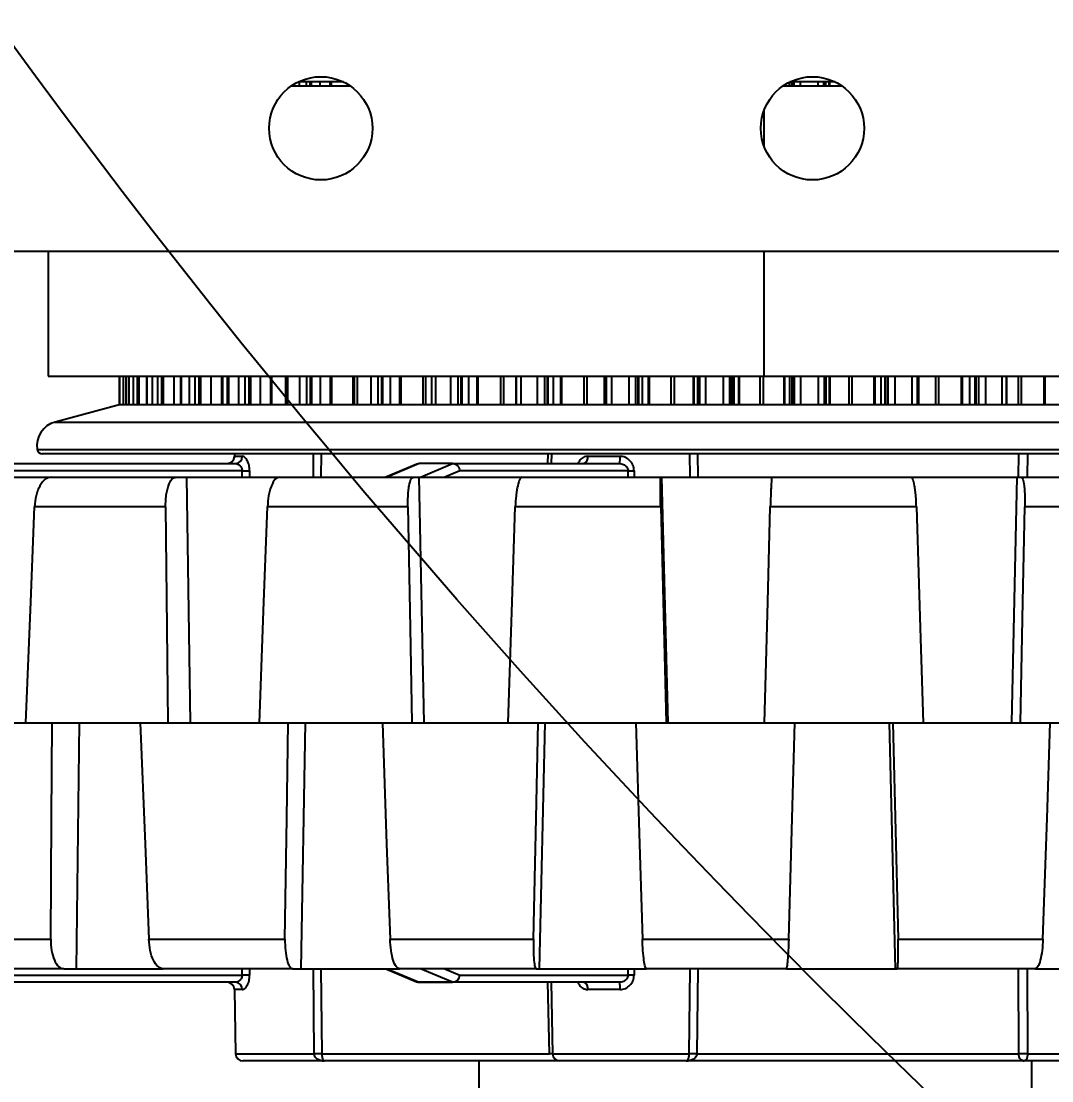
# Model space of a CAD drawing. Header units: inches. Extents: x 0 to 11, y 0 to 8.4.
# Drawn here: x 3.0437 to 3.2184, y 4.7471 to 4.9266 of the extents above; entities that cross this region are included whole.
import ezdxf

# ---------------------------------------------------------------- set-up
doc = ezdxf.new("R2010")
doc.units = ezdxf.units.IN
doc.header["$MEASUREMENT"] = 0
doc.header["$PDSIZE"] = -1
doc.layers.add('DIM', color=3, linetype='Continuous')
doc.layers.add('OBJ', color=50, linetype='Continuous')
doc.dimstyles.get("Standard").update_dxf_attribs({"dimtxt": 0.18, "dimasz": 0.18, "dimexe": 0.18, "dimexo": 0.0625, "dimgap": 0.09, "dimtad": 0, "dimtih": 1, "dimtoh": 1, "dimdec": 4, "dimzin": 0, "dimdsep": 46, "dimtxsty": 'Standard', "dimcen": 0.09, "dimadec": 0, "dimazin": 0, "dimtfac": 1, "dimtdec": 4, "dimtofl": 0, "dimtmove": 0, "dimatfit": 3, "dimfxl": 1, "dimtolj": 1, "dimtzin": 0, "dimarcsym": 0})

# ---------------------------------------------------------------- blocks, each defined once
blk = doc.blocks.new('*D1')
at = {"layer": 'Defpoints', "color": 0, "transparency": 16777216}
for p in [(4.136179561686825, 5.72097752809008), (2.244837081006795, 4.595977528090006), (4.136179561686827, 4.595977528090006)]:
    blk.add_point(p, dxfattribs=at)
at = {"layer": 'DIM', "color": 0, "lineweight": -2, "transparency": 16777216}
for p, q in [((4.086179561686826, 5.72097752809008), (2.119837081006794, 5.72097752809008)), ((2.244837081006794, 5.59097752809008), (2.244837081006794, 5.280977528090042)), ((2.244837081006795, 4.725977528090006), (2.244837081006794, 5.035977528090043)), ((4.086179561686827, 4.595977528090006), (2.119837081006795, 4.595977528090006))]:
    blk.add_line(p, q, dxfattribs=at)
at = {"layer": 'DIM', "color": 0, "transparency": 16777216}
for points in [[(2.223170414340128, 5.59097752809008), (2.266503747673461, 5.59097752809008), (2.244837081006794, 5.72097752809008)], [(2.223170414340128, 4.725977528090006), (2.266503747673461, 4.725977528090006), (2.244837081006795, 4.595977528090006)]]:
    blk.add_solid(points, dxfattribs=at)
at = {"layer": 'DIM', "color": 0, "transparency": 16777216, "insert": (2.244837081006795, 5.158477528090041), "char_height": 0.125, "attachment_point": 5}
blk.add_mtext('\\A1;13.50', dxfattribs=at)
blk = doc.blocks.new('*D2')
at = {"layer": 'Defpoints', "color": 0, "transparency": 16777216}
for p in [(4.136179561686824, 5.720977528090078), (2.789929775281043, 4.595977528089665), (2.789929775281043, 4.282515702229787)]:
    blk.add_point(p, dxfattribs=at)
at = {"layer": 'DIM', "color": 0, "lineweight": -2, "transparency": 16777216}
for p, q in [((4.136179561686824, 5.670977528090078), (4.136179561686824, 4.157515702229787)), ((2.789929775281043, 4.545977528089665), (2.789929775281043, 4.157515702229787)), ((2.919929775281043, 4.282515702229787), (3.1947213351506, 4.282515702229787)), ((4.006179561686824, 4.282515702229787), (3.731388001817267, 4.282515702229787))]:
    blk.add_line(p, q, dxfattribs=at)
at = {"layer": 'DIM', "color": 0, "transparency": 16777216}
for points in [[(2.919929775281043, 4.304182368896454), (2.919929775281043, 4.260849035563121), (2.789929775281043, 4.282515702229787)], [(4.006179561686824, 4.304182368896454), (4.006179561686824, 4.260849035563121), (4.136179561686824, 4.282515702229787)]]:
    blk.add_solid(points, dxfattribs=at)
at = {"layer": 'DIM', "color": 0, "transparency": 16777216, "insert": (3.463054668483934, 4.282515702229787), "char_height": 0.125, "attachment_point": 5}
blk.add_mtext('\\A1;16.15', dxfattribs=at)

msp = doc.modelspace()

# ---------------------------------------------------------------- linework, layer by layer
at = {"color": 7, "linetype": 'Continuous', "lineweight": 25}
for p, q in [((3.089556125478345, 4.915687993968522), (3.099470091750407, 4.915687993968525)), ((3.091541654449441, 4.916331694756656), (3.090914095067484, 4.916331694756656)), ((3.090914095067484, 4.915687993968523), (3.090914095067484, 4.916331694756656)), ((3.098369864500911, 4.916331694756656), (3.091541654449441, 4.916331694756656)), ((3.09206948965751, 4.915687993968523), (3.09206948965751, 4.916331694756656)), ((3.092702373771256, 4.915687993968523), (3.092702373771256, 4.916331694756656)), ((3.092935576523208, 4.915687993968523), (3.092935576523208, 4.916331694756656)), ((3.09442392147721, 4.915687993968524), (3.09442392147721, 4.916331694756656)), ((3.096115727344539, 4.915687993968524), (3.096115727344539, 4.916331694756656)), ((3.096303516249416, 4.915687993968524), (3.096303516249416, 4.916331694756656)), ((3.172889458811698, 4.915687993968547), (3.182803425083721, 4.91568799396855)), ((3.172989959480358, 4.915687993968547), (3.172989959480358, 4.915756063522398)), ((3.173116388259261, 4.915687993968547), (3.173116388259261, 4.915838852162524)), ((3.173949391108299, 4.915687993968548), (3.173949391108299, 4.91631177947422)), ((3.175127594798805, 4.916331694756655), (3.173989686061153, 4.916331694756655)), ((3.174342607265345, 4.915687993968548), (3.174342607265345, 4.916331694756655)), ((3.174395559509837, 4.915687993968548), (3.174395559509837, 4.916331694756655)), ((3.174726452452347, 4.915687993968548), (3.174726452452347, 4.916331694756655)), ((3.175831538850403, 4.916331694756655), (3.175127594798805, 4.916331694756655)), ((3.178790414999822, 4.916331694756655), (3.175831538850403, 4.916331694756655)), ((3.175831538850403, 4.915687993968548), (3.175831538850403, 4.916331694756655)), ((3.179458322243364, 4.916331694756655), (3.178790414999822, 4.916331694756655)), ((3.178790414999822, 4.915687993968549), (3.178790414999822, 4.916331694756655)), ((3.18170319783427, 4.916331694756655), (3.179458322243364, 4.916331694756655)), ((3.179795669975102, 4.915687993968549), (3.179795669975102, 4.916331694756655)), ((3.180023752304085, 4.915687993968549), (3.180023752304085, 4.916331694756655)), ((3.180110657848944, 4.915687993968549), (3.180110657848944, 4.916331694756655)), ((3.180659794025185, 4.915687993968549), (3.180659794025185, 4.916331694756655)), ((3.180760670394943, 4.915687993968549), (3.180760670394943, 4.916331694756655)), ((3.169611570162867, 4.911435464310696), (3.169611570162869, 4.905519591868804)), ((2.967013108614333, 4.887644194756397), (3.959096441947739, 4.887644194756473)), ((3.048291743931699, 4.887644194756402), (3.048291743931705, 4.866475395543313)), ((3.169611570162874, 4.887644194756412), (3.169611570162881, 4.86647539554335)), ((3.048291743931705, 4.866475395543313), (3.169611570162881, 4.86647539554335)), ((3.060360077186568, 4.866475395543316), (3.060360077186568, 4.86166502808999)), ((3.06039109320215, 4.866475395543316), (3.06039109320215, 4.86166502808999)), ((3.060990309269377, 4.866475395543317), (3.060990309269377, 4.86166502808999)), ((3.061494076542279, 4.866475395543317), (3.061494076542279, 4.86166502808999)), ((3.061507691206835, 4.866475395543317), (3.061507691206835, 4.86166502808999)), ((3.061980255782343, 4.866475395543318), (3.061980255782343, 4.86166502808999)), ((3.062729708958145, 4.866475395543318), (3.062729708958145, 4.86166502808999)), ((3.063372613414708, 4.866475395543318), (3.063372613414708, 4.86166502808999)), ((3.063667912994934, 4.866475395543318), (3.063667912994934, 4.86166502808999)), ((3.064981722814387, 4.866475395543318), (3.064981722814387, 4.86166502808999)), ((3.06503720975501, 4.866475395543318), (3.06503720975501, 4.86166502808999)), ((3.06594144903815, 4.866475395543318), (3.06594144903815, 4.86166502808999)), ((3.066824397777014, 4.866475395543318), (3.066824397777013, 4.86166502808999)), ((3.067487022159533, 4.866475395543318), (3.067487022159533, 4.86166502808999)), ((3.06777616590615, 4.866475395543318), (3.06777616590615, 4.86166502808999)), ((3.069585495347828, 4.866475395543319), (3.069585495347828, 4.86166502808999)), ((3.070745782111442, 4.866475395543319), (3.070745782111442, 4.861665028089989)), ((3.070870471678513, 4.866475395543319), (3.070870471678512, 4.861665028089989)), ((3.072186186457912, 4.86647539554332), (3.072186186457912, 4.861665028089989)), ((3.073182907144039, 4.86647539554332), (3.073182907144039, 4.861665028089989)), ((3.073850449518763, 4.86647539554332), (3.073850449518763, 4.861665028089989)), ((3.074126978438269, 4.86647539554332), (3.074126978438269, 4.861665028089989)), ((3.07586735710919, 4.866475395543321), (3.07586735710919, 4.861665028089989)), ((3.077674637996275, 4.866475395543322), (3.077674637996275, 4.861665028089989)), ((3.077860197501736, 4.866475395543322), (3.077860197501736, 4.861665028089989)), ((3.07865749487357, 4.866475395543322), (3.07865749487357, 4.861665028089989)), ((3.07887717154515, 4.866475395543322), (3.07887717154515, 4.861665028089989)), ((3.080574970926789, 4.866475395543323), (3.080574970926789, 4.861665028089989)), ((3.081663198467083, 4.866475395543323), (3.081663198467082, 4.861665028089989)), ((3.082320747040441, 4.866475395543323), (3.082320747040441, 4.861665028089989)), ((3.082578483933723, 4.866475395543323), (3.082578483933723, 4.861665028089989)), ((3.084211034650268, 4.866475395543324), (3.084211034650268, 4.861665028089989)), ((3.085980312231101, 4.866475395543324), (3.085980312231101, 4.861665028089989)), ((3.086169094102879, 4.866475395543324), (3.086169094102879, 4.861665028089989)), ((3.088540126511377, 4.866475395543325), (3.088540126511377, 4.861665028089989)), ((3.088878452910572, 4.866475395543325), (3.088878452910572, 4.861665028089989)), ((3.090920410861794, 4.866475395543326), (3.090920410861794, 4.861665028089989)), ((3.092075836051247, 4.866475395543326), (3.092075836051247, 4.861665028089989)), ((3.092708702274677, 4.866475395543326), (3.092708702274677, 4.861665028089989)), ((3.092941889725437, 4.866475395543326), (3.092941889725437, 4.861665028089989)), ((3.094430144002307, 4.866475395543326), (3.094430144002307, 4.861665028089989)), ((3.096121895539375, 4.866475395543327), (3.096121895539375, 4.861665028089989)), ((3.096309682702409, 4.866475395543327), (3.096309682702408, 4.861665028089989)), ((3.099931504237966, 4.866475395543328), (3.099931504237966, 4.861665028089989)), ((3.100172915364631, 4.866475395543328), (3.100172915364631, 4.861665028089989)), ((3.100650903675697, 4.866475395543328), (3.100650903675696, 4.861665028089989)), ((3.102991406230105, 4.866475395543329), (3.102991406230105, 4.861665028089989)), ((3.104188218779267, 4.866475395543329), (3.104188218779267, 4.861665028089989)), ((3.104782265467118, 4.86647539554333), (3.104782265467118, 4.861665028089989)), ((3.104985694453036, 4.86647539554333), (3.104985694453036, 4.861665028089989)), ((3.106296407148954, 4.86647539554333), (3.106296407148954, 4.861665028089989)), ((3.107872841708453, 4.86647539554333), (3.107872841708453, 4.861665028089989)), ((3.108055439307828, 4.86647539554333), (3.108055439307828, 4.861665028089989)), ((3.11182034421757, 4.866475395543332), (3.11182034421757, 4.861665028089989)), ((3.112277916634493, 4.866475395543332), (3.112277916634493, 4.861665028089989)), ((3.113294113261316, 4.866475395543333), (3.113294113261316, 4.861665028089989)), ((3.113298069625289, 4.866475395543333), (3.113298069625289, 4.861665028089989)), ((3.11393154674382, 4.866475395543333), (3.11393154674382, 4.861665028089989)), ((3.116518310941914, 4.866475395543334), (3.116518310941914, 4.861665028089989)), ((3.11772977603611, 4.866475395543334), (3.11772977603611, 4.861665028089989)), ((3.118271733167007, 4.866475395543334), (3.118271733167007, 4.861665028089989)), ((3.118440859420694, 4.866475395543334), (3.118440859420694, 4.861665028089989)), ((3.119544751379919, 4.866475395543334), (3.119544751379919, 4.861665028089989)), ((3.12097065401877, 4.866475395543334), (3.12097065401877, 4.861665028089989)), ((3.121143983125852, 4.866475395543334), (3.121143983125852, 4.861665028089989)), ((3.124967869655412, 4.866475395543336), (3.124967869655412, 4.861665028089989)), ((3.125465814290687, 4.866475395543336), (3.125465814290687, 4.861665028089989)), ((3.127591383809882, 4.866475395543337), (3.127591383809882, 4.861665028089988)), ((3.127643401047499, 4.866475395543337), (3.127643401047499, 4.861665028089988)), ((3.128423714494403, 4.866475395543337), (3.128423714494403, 4.861665028089988)), ((3.131198956298494, 4.866475395543338), (3.131198956298494, 4.861665028089988)), ((3.132398011809406, 4.866475395543338), (3.132398011809406, 4.861665028089988)), ((3.132875772956601, 4.866475395543338), (3.132875772956601, 4.861665028089988)), ((3.133006818477024, 4.866475395543338), (3.133006818477023, 4.861665028089988)), ((3.133879230577313, 4.866475395543339), (3.133879230577313, 4.861665028089988)), ((3.135122748986798, 4.866475395543339), (3.135122748986798, 4.861665028089988)), ((3.13528293771575, 4.866475395543339), (3.13528293771575, 4.861665028089988)), ((3.13908038655884, 4.86647539554334), (3.13908038655884, 4.861665028089988)), ((3.139607580152144, 4.86647539554334), (3.139607580152144, 4.861665028089988)), ((3.142535843514534, 4.866475395543342), (3.142535843514533, 4.861665028089988)), ((3.142615288237083, 4.866475395543342), (3.142615288237083, 4.861665028089988)), ((3.14274867115847, 4.866475395543342), (3.14274867115847, 4.861665028089988)), ((3.142893956985178, 4.866475395543342), (3.142893956985178, 4.861665028089988)), ((3.143803675847481, 4.866475395543342), (3.143803675847481, 4.861665028089988)), ((3.146705400941618, 4.866475395543342), (3.146705400941618, 4.861665028089988)), ((3.147865261950511, 4.866475395543343), (3.147865261950511, 4.861665028089988)), ((3.148268154719454, 4.866475395543343), (3.148268154719454, 4.861665028089988)), ((3.148358192166231, 4.866475395543343), (3.148358192166231, 4.861665028089988)), ((3.148979636162882, 4.866475395543343), (3.148979636162882, 4.861665028089988)), ((3.150012992196585, 4.866475395543343), (3.150012992196585, 4.861665028089988)), ((3.150156462195908, 4.866475395543343), (3.150156462195908, 4.861665028089988)), ((3.153842644620469, 4.866475395543344), (3.153842644620469, 4.861665028089988)), ((3.154387310538088, 4.866475395543344), (3.154387310538088, 4.861665028089988)), ((3.157649744820119, 4.866475395543346), (3.157649744820119, 4.861665028089988)), ((3.157753850237895, 4.866475395543346), (3.157753850237895, 4.861665028089988)), ((3.158337986929243, 4.866475395543346), (3.158337986929243, 4.861665028089988)), ((3.15845926918389, 4.866475395543346), (3.15845926918389, 4.861665028089988)), ((3.158468261903953, 4.866475395543346), (3.158468261903953, 4.861665028089988)), ((3.158709065219469, 4.866475395543346), (3.158709065219469, 4.861665028089988)), ((3.159727867881052, 4.866475395543346), (3.159727867881052, 4.861665028089988)), ((3.162691256521587, 4.866475395543347), (3.162691256521587, 4.861665028089988)), ((3.163786013650135, 4.866475395543348), (3.163786013650135, 4.861665028089988)), ((3.164105038082127, 4.866475395543348), (3.164105038082127, 4.861665028089988)), ((3.16415205616748, 4.866475395543348), (3.16415205616748, 4.861665028089988)), ((3.164508650028513, 4.866475395543348), (3.164508650028513, 4.861665028089988)), ((3.16530876022021, 4.866475395543348), (3.16530876022021, 4.861665028089988)), ((3.165432306607195, 4.866475395543348), (3.165432306607195, 4.861665028089988)), ((3.168924879389096, 4.866475395543349), (3.168924879389096, 4.861665028089988)), ((3.169474850694464, 4.86647539554335), (3.169474850694464, 4.861665028089988)), ((3.169611570162881, 4.86647539554335), (3.778790180731377, 4.866475395543534)), ((3.172998578505286, 4.86647539554335), (3.172998578505286, 4.861665028089988)), ((3.173125019075286, 4.86647539554335), (3.173125019075286, 4.861665028089988)), ((3.17395815700256, 4.86647539554335), (3.17395815700256, 4.861665028089988)), ((3.174351524012483, 4.866475395543351), (3.174351524012483, 4.861665028089988)), ((3.174404500709925, 4.866475395543351), (3.174404500709925, 4.861665028089988)), ((3.174735442366095, 4.866475395543351), (3.174735442366095, 4.861665028089988)), ((3.175840570459018, 4.866475395543351), (3.175840570459018, 4.861665028089988)), ((3.178799425440573, 4.866475395543352), (3.178799425440573, 4.861665028089988)), ((3.179804623623556, 4.866475395543352), (3.179804623623557, 4.861665028089988)), ((3.18003265323996, 4.866475395543353), (3.18003265323996, 4.861665028089988)), ((3.180035601657556, 4.866475395543353), (3.180035601657556, 4.861665028089988)), ((3.180119379665369, 4.866475395543353), (3.180119379665369, 4.861665028089988)), ((3.180668370875521, 4.866475395543353), (3.180668370875521, 4.861665028089988)), ((3.180769233828038, 4.866475395543353), (3.180769233828038, 4.861665028089988)), ((3.183990178662633, 4.866475395543354), (3.183990178662633, 4.861665028089988)), ((3.184533169905588, 4.866475395543354), (3.184533169905588, 4.861665028089988)), ((3.188239476988693, 4.866475395543355), (3.188239476988693, 4.861665028089988)), ((3.188385428237519, 4.866475395543355), (3.188385428237519, 4.861665028089988)), ((3.189448956476144, 4.866475395543356), (3.189448956476144, 4.861665028089988)), ((3.190105621072361, 4.866475395543356), (3.190105621072361, 4.861665028089988)), ((3.190201398335301, 4.866475395543356), (3.190201398335301, 4.861665028089988)), ((3.19061508564239, 4.866475395543356), (3.19061508564239, 4.861665028089988)), ((3.191781852431227, 4.866475395543356), (3.191781852431227, 4.861665028089988)), ((3.194670077822876, 4.866475395543358), (3.194670077822876, 4.861665028089988)), ((3.195563262593927, 4.866475395543358), (3.195563262593927, 4.861665028089988)), ((3.195695203589918, 4.866475395543358), (3.195695203589918, 4.861665028089988)), ((3.195748715841471, 4.866475395543358), (3.195748715841471, 4.861665028089988)), ((3.195824642247831, 4.866475395543358), (3.195824642247831, 4.861665028089988)), ((3.198702008549968, 4.866475395543358), (3.198702008549967, 4.861665028089988)), ((3.199225890203408, 4.866475395543358), (3.199225890203408, 4.861665028089988)), ((3.203031983783047, 4.86647539554336), (3.203031983783047, 4.861665028089988)), ((3.203194185400978, 4.86647539554336), (3.203194185400978, 4.861665028089988)), ((3.20446434648753, 4.86647539554336), (3.20446434648753, 4.861665028089988)), ((3.205369639868066, 4.86647539554336), (3.205369639868066, 4.861665028089988)), ((3.205506078190718, 4.86647539554336), (3.205506078190718, 4.861665028089988)), ((3.205993270057885, 4.86647539554336), (3.205993270057885, 4.861665028089988)), ((3.207195611900597, 4.866475395543361), (3.207195611900597, 4.861665028089988)), ((3.209948689519738, 4.866475395543361), (3.209948689519738, 4.861665028089988)), ((3.210709908607015, 4.866475395543362), (3.210709908607015, 4.861665028089988)), ((3.210752167971155, 4.861665028089988), (3.210752167971155, 4.866475395543362)), ((3.212731731081983, 4.866475395543363), (3.212731731081983, 4.861665028089988)), ((3.213224800495459, 4.866475395543363), (3.213224800495459, 4.861665028089988)), ((3.217045658730443, 4.866475395543364), (3.217045658730443, 4.861665028089988)), ((3.217220487401364, 4.866475395543364), (3.217220487401364, 4.861665028089988)), ((3.060560764684892, 4.86166502808999), (3.049492864591996, 4.85869939319819)), ((3.06039109320215, 4.86166502808999), (3.060360077898419, 4.86166502808999)), ((3.06039109320215, 4.86166502808999), (3.060610523302533, 4.86166502808999)), ((3.060610523302533, 4.86166502808999), (3.061494076542279, 4.86166502808999)), ((3.061494076542279, 4.86166502808999), (3.061507691206835, 4.86166502808999)), ((3.061507691206835, 4.86166502808999), (3.061980255782343, 4.86166502808999)), ((3.061980255782343, 4.86166502808999), (3.062299508034169, 4.86166502808999)), ((3.062299508034169, 4.86166502808999), (3.065029911713561, 4.86166502808999)), ((3.064981722814387, 4.86166502808999), (3.06503720975501, 4.86166502808999)), ((3.06503720975501, 4.86166502808999), (3.06594144903815, 4.86166502808999)), ((3.06594144903815, 4.86166502808999), (3.066353391873661, 4.86166502808999)), ((3.066353391873661, 4.86166502808999), (3.070755885883513, 4.861665028089989)), ((3.070745782111442, 4.861665028089989), (3.070870471678512, 4.861665028089989)), ((3.070870471678512, 4.861665028089989), (3.072186186457912, 4.861665028089989)), ((3.072186186457912, 4.861665028089989), (3.072681617754877, 4.861665028089989)), ((3.072681617754877, 4.861665028089989), (3.07865785765391, 4.861665028089989)), ((3.07865785765391, 4.861665028089989), (3.07887717154515, 4.861665028089989)), ((3.07887717154515, 4.861665028089989), (3.080574970926789, 4.861665028089989)), ((3.080574970926789, 4.861665028089989), (3.081142823568709, 4.861665028089989)), ((3.081142823568709, 4.861665028089989), (3.088559310033018, 4.861665028089989)), ((3.088559310033018, 4.861665028089989), (3.088878452910572, 4.861665028089989)), ((3.088878452910572, 4.861665028089989), (3.090920410861794, 4.861665028089989)), ((3.090920410861794, 4.861665028089989), (3.091547999958999, 4.861665028089989)), ((3.091547999958999, 4.861665028089989), (3.100239060936346, 4.861665028089989)), ((3.100239060936346, 4.861665028089989), (3.100650903675696, 4.861665028089989)), ((3.100650903675696, 4.861665028089989), (3.102991406230105, 4.861665028089989)), ((3.102991406230105, 4.861665028089989), (3.103664712479222, 4.861665028089989)), ((3.103664712479222, 4.861665028089989), (3.11343620402892, 4.861665028089989)), ((3.11343620402892, 4.861665028089989), (3.11393154674382, 4.861665028089989)), ((3.11393154674382, 4.861665028089989), (3.116518310941914, 4.861665028089989)), ((3.116518310941914, 4.861665028089989), (3.117222293793942, 4.861665028089989)), ((3.117222293793942, 4.861665028089989), (3.127855936941674, 4.861665028089988)), ((3.127855936941674, 4.861665028089988), (3.128423714494403, 4.861665028089988)), ((3.128423714494403, 4.861665028089988), (3.131198956298494, 4.861665028089988)), ((3.131198956298494, 4.861665028089988), (3.131917889939817, 4.861665028089988)), ((3.131917889939817, 4.861665028089988), (3.143176146669228, 4.861665028089988)), ((3.143176146669228, 4.861665028089988), (3.143803675847481, 4.861665028089988)), ((3.143803675847481, 4.861665028089988), (3.146705400941618, 4.861665028089988)), ((3.146705400941618, 4.861665028089988), (3.14742322558269, 4.861665028089988)), ((3.14742322558269, 4.861665028089988), (3.159054605042155, 4.861665028089988)), ((3.159054605042155, 4.861665028089988), (3.159727867881052, 4.861665028089988)), ((3.159727867881052, 4.861665028089988), (3.162691256521587, 4.861665028089988)), ((3.162691256521587, 4.861665028089988), (3.163391937146096, 4.861665028089988)), ((3.163391937146096, 4.861665028089988), (3.175136613538765, 4.861665028089988)), ((3.175136613538765, 4.861665028089988), (3.175840570459018, 4.861665028089988)), ((3.175840570459018, 4.861665028089988), (3.178799425440573, 4.861665028089988)), ((3.178799425440573, 4.861665028089988), (3.179467310001207, 4.861665028089988)), ((3.179467310001207, 4.861665028089988), (3.191062926663965, 4.861665028089988)), ((3.191062926663965, 4.861665028089988), (3.191781852431227, 4.861665028089988)), ((3.191781852431227, 4.861665028089988), (3.194670077822876, 4.861665028089988)), ((3.194670077822876, 4.861665028089988), (3.195290246882197, 4.861665028089988)), ((3.195290246882197, 4.861665028089988), (3.206477776899975, 4.861665028089988)), ((3.206477776899975, 4.861665028089988), (3.207195611900597, 4.861665028089988)), ((3.207195611900597, 4.861665028089988), (3.209948689519738, 4.861665028089988)), ((3.209948689519738, 4.861665028089988), (3.210507289525759, 4.861665028089988)), ((3.210507289525759, 4.861665028089988), (3.221036821964797, 4.861665028089988)), ((3.049492864591996, 4.85869939319819), (3.134347198675415, 4.858699393198189)), ((3.134347198675415, 4.858699393198189), (3.286840623114473, 4.858699393198189)), ((3.046453605122716, 4.854037609548658), (3.133481074018766, 4.854037609548657)), ((3.133481074018766, 4.854037609548657), (3.289879882583752, 4.854037609548657)), ((3.28905634815231, 4.853331694756656), (3.047277139554158, 4.853331694756656)), ((3.079884877056491, 4.853331694756656), (3.079877210550161, 4.852892480903177)), ((3.079877225208826, 4.852893212581947), (3.081204082808691, 4.852893212581947)), ((3.093256185326902, 4.849373361423325), (3.093295529036599, 4.853331694756656)), ((3.094559718677378, 4.853331694756656), (3.094515413896765, 4.849373361423325)), ((3.133016357892401, 4.851665028089992), (3.133047907875194, 4.853331694756656)), ((3.133605596066037, 4.853331694756656), (3.133576504291157, 4.851665028089992)), ((3.13975625971045, 4.852893212581946), (3.145227283506451, 4.852893212581946)), ((3.157108330577454, 4.849373361423325), (3.157064844453862, 4.853331694756656)), ((3.158352476929454, 4.853331694756656), (3.158393108832561, 4.849373361423325)), ((3.212789313358608, 4.849373361423324), (3.212791912744196, 4.853331694756656)), ((3.214264893231876, 4.853331694756656), (3.214258125972688, 4.849373361423324)), ((2.984059144709343, 4.851665028089993), (3.08008904318348, 4.851665028089993)), ((3.081174865270911, 4.8504366876808), (2.984419996404549, 4.8504366876808)), ((3.081167551239552, 4.849373361423325), (3.081174865270911, 4.8504366876808)), ((3.08244812198026, 4.85043653176356), (3.082440174305741, 4.849373361423325)), ((3.110760422883879, 4.851574934158893), (3.10554092709063, 4.849373361423325)), ((3.111205523002363, 4.851665028089992), (3.105772432224596, 4.849373361423325)), ((3.111205672477074, 4.851665028089992), (3.111205523002363, 4.851665028089992)), ((3.116838283874958, 4.851665028089992), (3.111205672477074, 4.851665028089992)), ((3.111405342571901, 4.849373361423325), (3.116838433349669, 4.851665028089992)), ((3.118057009037731, 4.8504366876808), (3.115536071692317, 4.849373361423325)), ((3.116838433349669, 4.851665028089992), (3.116838283874958, 4.851665028089992)), ((3.116838283874957, 4.851665028089992), (3.14515867374525, 4.851665028089992)), ((3.146591201530732, 4.8504366876808), (3.118057009037731, 4.8504366876808)), ((3.146605444814808, 4.849373361423325), (3.146591201530732, 4.8504366876808)), ((3.14761512361896, 4.85043653176356), (3.147628326371819, 4.849373361423325)), ((3.035319895055432, 4.849373361423326), (3.048847877351135, 4.849373361423325)), ((3.048847877351135, 4.849373361423325), (3.069992277707971, 4.849373361423325)), ((3.069992277707971, 4.849373361423325), (3.07177090663533, 4.849373361423325)), ((3.07177090663533, 4.849373361423325), (3.072384762039821, 4.807706694756659)), ((3.07177090663533, 4.849373361423325), (3.087522605556702, 4.849373361423325)), ((3.087522605556702, 4.849373361423325), (3.11018102015554, 4.849373361423325)), ((3.11018102015554, 4.849373361423325), (3.111150856950448, 4.849373361423325)), ((3.111150856950448, 4.849373361423325), (3.112001213274345, 4.807706694756659)), ((3.111150856950448, 4.849373361423325), (3.128647665096506, 4.849373361423325)), ((3.128647665096506, 4.849373361423325), (3.152131629475472, 4.849373361423325)), ((3.152131629475472, 4.849373361423325), (3.152263206137678, 4.849373361423325)), ((3.152263206137678, 4.849373361423325), (3.15332422573438, 4.807706694756659)), ((3.152263206137678, 4.849373361423325), (3.170973491846715, 4.849373361423325)), ((3.170973491846715, 4.849373361423325), (3.194569457631608, 4.849373361423325)), ((3.194569457631608, 4.849373361423325), (3.212503355618625, 4.849373361423325)), ((3.212503355618625, 4.849373361423325), (3.211584285881885, 4.807706694756658)), ((3.212503355618625, 4.849373361423325), (3.213214036979421, 4.849373361423325)), ((3.213214036979421, 4.849373361423325), (3.236205052690011, 4.849373361423325)), ((3.068198906516178, 4.844346796301983), (3.046006976084774, 4.844346796301983)), ((3.109265350135456, 4.844346796301983), (3.085484398584338, 4.844346796301983)), ((3.152121482797305, 4.844346796301982), (3.127474082305614, 4.844346796301982)), ((3.195465142597042, 4.844346796301982), (3.170700191956534, 4.844346796301982)), ((3.237979354364608, 4.844346796301982), (3.213849324068818, 4.844346796301982)), ((3.030299689285864, 4.807706694756612), (3.044501599381911, 4.807706694756659)), ((3.044501599381911, 4.807706694756659), (3.049000555927957, 4.807706694756659)), ((3.049000555927957, 4.807706694756659), (3.063908647034211, 4.807706694756659)), ((3.053107565936082, 4.766040028089992), (3.05359570254512, 4.807706694756659)), ((3.063908647034211, 4.807706694756659), (3.06860834921469, 4.807706694756623)), ((3.06860834921469, 4.807706694756623), (3.084109161756083, 4.807706694756659)), ((3.084109161756083, 4.807706694756659), (3.088973841999607, 4.807706694756702)), ((3.088973841999607, 4.807706694756702), (3.10494940543305, 4.807706694756659)), ((3.091167877861187, 4.766040028089992), (3.091902780250847, 4.807706694756659)), ((3.10494940543305, 4.807706694756659), (3.109942040585628, 4.807706694756705)), ((3.109942040585628, 4.807706694756705), (3.126270771227087, 4.807706694756659)), ((3.126270771227087, 4.807706694756659), (3.131353364320536, 4.807706694756659)), ((3.131353364320536, 4.807706694756659), (3.14791099067027, 4.807706694756659)), ((3.131567761366155, 4.766040028089992), (3.132527099899205, 4.807706694756659)), ((3.14791099067027, 4.807706694756659), (3.153044860102233, 4.807706694756659)), ((3.153044860102233, 4.807706694756659), (3.169705368625952, 4.807706694756658)), ((3.169705368625952, 4.807706694756658), (3.174851442550098, 4.807706694756612)), ((3.174851442550098, 4.807706694756612), (3.191488036718049, 4.807706694756658)), ((3.191894503352265, 4.766040028089992), (3.190870906262525, 4.807706694756659)), ((3.191488036718049, 4.807706694756658), (3.196607150404568, 4.807706694756612)), ((3.196607150404568, 4.807706694756612), (3.213093215689677, 4.807706694756658)), ((3.213093215689677, 4.807706694756658), (3.21814640959238, 4.807706694756694)), ((3.21814640959238, 4.807706694756694), (3.234356477083274, 4.807706694756658)), ((3.027589206226705, 4.771066593211335), (3.04872992763753, 4.771066593211335)), ((3.065354455537627, 4.771066593211335), (3.088428700999175, 4.771066593211335)), ((3.106243604203493, 4.771066593211335), (3.130550274443544, 4.771066593211335)), ((3.149014256132994, 4.771066593211335), (3.173814805276075, 4.771066593211335)), ((3.19236684671025, 4.771066593211335), (3.216907722620331, 4.771066593211335)), ((3.050943326728877, 4.766040028089992), (3.030800514965631, 4.766040028089992)), ((3.050943326728877, 4.766040028089992), (3.053107565936082, 4.766040028089992)), ((3.053107565936082, 4.766040028089992), (3.067803328357404, 4.766040028089992)), ((3.089788395653777, 4.766040028089992), (3.067803328357404, 4.766040028089992)), ((3.08117486527091, 4.764976701832519), (3.08116757342161, 4.766040028089991)), ((3.082440150424925, 4.766040028089991), (3.08244812198026, 4.764976857749759)), ((3.089788395653777, 4.766040028089992), (3.091167877861187, 4.766040028089992)), ((3.091167877861187, 4.766040028089992), (3.107855633342679, 4.766040028089992)), ((3.093399281949196, 4.751643212581946), (3.093255946852565, 4.766040028089991)), ((3.094515531126174, 4.766040028089991), (3.094676554381637, 4.751643212581946)), ((3.105540927090631, 4.766040028089992), (3.110741055560985, 4.763846624451927)), ((3.105772432224596, 4.766040028089992), (3.111184342593836, 4.763757295276668)), ((3.131014951027361, 4.766040028089992), (3.107855633342679, 4.766040028089992)), ((3.116817252941142, 4.763757295276668), (3.111405342571901, 4.766040028089992)), ((3.115536071692318, 4.766040028089992), (3.118057009037731, 4.764976701832518)), ((3.131014951027361, 4.766040028089992), (3.131567761366155, 4.766040028089992)), ((3.131567761366155, 4.766040028089992), (3.149740460901924, 4.766040028089992)), ((3.146591201530732, 4.764976701832519), (3.146605451356568, 4.766040028089991)), ((3.147628314533909, 4.766040028089991), (3.14761512361896, 4.764976857749758)), ((3.173370344826244, 4.766040028089992), (3.149740460901924, 4.766040028089992)), ((3.15695016762204, 4.751643212581945), (3.157107824170171, 4.766040028089991)), ((3.158393594465489, 4.766040028089991), (3.158245326934597, 4.751643212581945)), ((3.173370344826244, 4.766040028089992), (3.191894503352265, 4.766040028089992)), ((3.191894503352265, 4.766040028089992), (3.192185161744495, 4.766040028089992)), ((3.215567629842712, 4.766040028089992), (3.192185161744495, 4.766040028089992)), ((3.212798767558546, 4.751643212581945), (3.21278968093563, 4.766040028089991)), ((3.214257682009907, 4.766040028089991), (3.214282739104988, 4.751643212581945)), ((3.215567629842712, 4.766040028089992), (3.232774779498259, 4.766040028089992)), ((2.984419996404549, 4.764976701832519), (3.08117486527091, 4.764976701832519)), ((3.118057009037731, 4.764976701832518), (3.146591201530732, 4.764976701832519)), ((3.08008904318348, 4.763748361423326), (2.9841319879153, 4.763748361423326)), ((3.079877223322177, 4.762520176901787), (3.080067081440602, 4.751643212581946)), ((3.08120408280869, 4.762520176931373), (3.079877225208826, 4.762520176931373)), ((3.111184342593836, 4.763757295276668), (3.116817252941142, 4.763757295276668)), ((3.116859766226026, 4.763748361423326), (3.111226855878721, 4.763748361423326)), ((3.145158673745249, 4.763748361423326), (3.116859766226026, 4.763748361423326)), ((3.133245508234995, 4.751643212581946), (3.133016766523169, 4.763748361423326)), ((3.133576504291156, 4.763748361423326), (3.133787800450148, 4.751643212581945)), ((3.145227283506451, 4.762520176931372), (3.13975625971045, 4.762520176931373)), ((3.080067081440602, 4.751643212581946), (3.093399281949196, 4.751643212581946)), ((3.095074801448761, 4.750415028089993), (3.081316891059548, 4.750415028089993)), ((3.094676554381637, 4.751643212581946), (3.133245508234995, 4.751643212581946)), ((3.094771944438478, 4.750432585252666), (3.095074801448761, 4.750415028089993)), ((3.135037610069094, 4.750415028089993), (3.095074801448761, 4.750415028089993)), ((3.121291743853062, 4.750415028089993), (3.121291743853057, 4.742602528091153)), ((3.133787800450148, 4.751643212581945), (3.15695016762204, 4.751643212581945)), ((3.156419030337002, 4.750415028089993), (3.135037610069094, 4.750415028089993)), ((3.156419030337002, 4.750415028089993), (3.156754024740711, 4.750432593173016)), ((3.21374292274488, 4.750415028089993), (3.156419030337002, 4.750415028089993)), ((3.158245326934597, 4.751643212581945), (3.212798767558546, 4.751643212581945)), ((3.213562662025391, 4.750432561224968), (3.21374292274488, 4.750415028089993)), ((3.232752624292916, 4.750415028089993), (3.21374292274488, 4.750415028089993)), ((3.214282739104988, 4.751643212581945), (3.234002433911861, 4.751643212581945)), ((3.215041743853057, 4.742602528091097), (3.215041743853062, 4.750415028089992))]:
    msp.add_line(p, q, dxfattribs=at)
at = {"color": 7, "linetype": 'Continuous', "lineweight": 25, "flags": 128}
for points in [[(3.044501599381911, 4.807706694756659), (3.045344349493585, 4.828225169378926), (3.046006976084774, 4.844346796301983)], [(3.068198906516178, 4.844346796301983), (3.068428010701503, 4.82382835731667), (3.06860834921469, 4.807706694756623)], [(3.084109161756083, 4.807706694756659), (3.084879111402832, 4.828225169378914), (3.085484398584338, 4.844346796301983)], [(3.109265350135456, 4.844346796301983), (3.109644196385699, 4.823828357316716), (3.109942040585628, 4.807706694756705)], [(3.126270771227087, 4.807706694756659), (3.12694452587851, 4.828225169378929), (3.127474082305614, 4.844346796301982)], [(3.152121482797305, 4.844346796301982), (3.152638560060859, 4.823828357316689), (3.153044860102233, 4.807706694756659)], [(3.169705368625952, 4.807706694756658), (3.170262456587899, 4.828225169378894), (3.170700191956534, 4.844346796301982)], [(3.195465142597042, 4.844346796301982), (3.196104739742907, 4.823828357316663), (3.196607150404568, 4.807706694756612)], [(3.213093215689677, 4.807706694756658), (3.213516710126326, 4.828225169378874), (3.213849324068818, 4.844346796301982)], [(3.04872992763753, 4.771066593211335), (3.048881256032521, 4.791585032331088), (3.049000555927957, 4.807706694756659)], [(3.063908647034211, 4.807706694756659), (3.064718077046078, 4.787188219998049), (3.065354455537627, 4.771066593211335)], [(3.088428700999174, 4.771066593211335), (3.088733837353806, 4.791585032331131), (3.088973841999607, 4.807706694756702)], [(3.10494940543305, 4.807706694756659), (3.105674014945996, 4.787188219998049), (3.106243604203493, 4.771066593211335)], [(3.130550274443544, 4.771066593211335), (3.130999947344085, 4.791585032331101), (3.131353364320536, 4.807706694756659)], [(3.14791099067027, 4.807706694756659), (3.148528762790915, 4.787188219998049), (3.149014256132994, 4.771066593211335)], [(3.173814805276075, 4.771066593211335), (3.174395351638987, 4.791585032331042), (3.174851442550098, 4.807706694756612)], [(3.191488036718049, 4.807706694756658), (3.191980200753114, 4.787188219998048), (3.19236684671025, 4.771066593211335)], [(3.216907722620331, 4.771066593211335), (3.21760150283815, 4.791585032331083), (3.21814640959238, 4.807706694756694)], [(3.111184342593836, 4.763757295276668), (3.110953954965799, 4.763780616687977), (3.110741055560985, 4.763846624451926)]]:
    msp.add_lwpolyline(points, dxfattribs=at)
at = {"color": 7, "linetype": 'Continuous', "lineweight": 25}
for centre, radius in [((3.094513108614378, 4.908477528089739), 0.008750000000000036), ((3.177846441947711, 4.908477528089753), 0.008749999999999147)]:
    msp.add_circle(centre, radius, dxfattribs=at)
for centre, radius, start, end in [((3.050571277279923, 4.854674702255319), 0.004166666666666691, 104.9999999999986, 188.7951538196701), ((3.047277139554158, 4.85416502808999), 0.0008333333333334636, 188.7951538196776, 270.0000000000008), ((3.078627415687949, 4.852915027990197), 0.00124999990020438, 270.0000042908493, 359.0000044951686), ((3.080019247602854, 4.852848645130933), 0.001185673109536969, 273.3747120632444, 2.154159113348936), ((3.138673442021555, 4.852670861359005), 0.001105411332368717, 294.5060277520788, 11.60409602299661), ((3.139616085533282, 4.852590660911376), 0.005619348735171252, 350.5188893109162, 3.086357659171013), ((3.081817437038807, 4.898971914757549), 0.04853948048618307, 269.2414890849404, 270.7444785527824), ((3.147107697261287, 4.880216290336832), 0.02978408135549662, 269.0063648914796, 270.9761857345134), ((3.081817437038842, 4.716441474752545), 0.04853948048940734, 89.2555214473093, 90.7585109150519), ((3.116788133371827, 4.765026826689224), 0.001269865330176296, 271.3139776630888, 357.7378002366176), ((3.11683352461907, 4.764971575134743), 0.001223495159670322, 271.2289779931083, 0.2400818692128903), ((3.147107697261286, 4.735197099180712), 0.02978408135127129, 89.02381426534716, 90.99363510866056), ((3.078627415687949, 4.762498361523122), 0.001249999900205283, 0.9999955048721209, 89.99999570913116), ((3.080019247602853, 4.762564744382385), 0.001185673109538267, 357.8458408866971, 86.62528793667319), ((3.111226855878721, 4.764998361423325), 0.001249999999999751, 247.1300815285358, 270.0000000000008), ((3.11122753702758, 4.763857223120715), 0.0001088638283471479, 246.6232843987754, 269.6415043445986), ((3.116860447374885, 4.763857223120717), 0.0001088638283488212, 246.6232843991464, 269.6415043446044), ((3.138673442021557, 4.762742528154313), 0.001105411332366804, 348.3959039769765, 65.49397224802857), ((3.139616085533204, 4.762822728601936), 0.005619348735248513, 356.9136423409357, 9.481110689017354), ((3.094037918165391, 4.715137347760737), 0.03651145056774716, 88.99776575949224, 91.00223424042831), ((3.133957315866107, 4.70649891340036), 0.04514991050600562, 90.21523484619708, 90.90332986866284), ((3.157597747278318, 4.713975971029818), 0.0376728077737451, 89.01506123709679, 90.98493876290388), ((3.213540753331767, 4.700731525202943), 0.05091709393381531, 89.16503172593673, 90.83496827406228), ((3.081316891059548, 4.751665028089993), 0.001250000000000223, 180.9999999999845, 270.0000000000008), ((3.135037610069094, 4.751665028089993), 0.001250000000000239, 181.0000000000252, 270.0000000000008)]:
    msp.add_arc(centre, radius, start, end, dxfattribs=at)
for points, knots in [([(3.079877225208826, 4.852893212581947), (3.079878532323924, 4.85288486138339), (3.079881058136962, 4.852868723886218), (3.079897638560527, 4.852758762580145), (3.079905638569926, 4.852705706548218)], [0, 0, 0, 0, 0.5175027123485221, 1, 1, 1, 1]), ([(3.08244812198026, 4.85043653176356), (3.082428117170532, 4.850752703595429), (3.082388212434731, 4.851383389594949), (3.082074824913926, 4.852193891809048), (3.081722417929191, 4.852657815271684), (3.081422066691123, 4.852864142289977), (3.081276404836484, 4.852883567729124), (3.08120408280869, 4.852893212581947)], [0, 0, 0, 0, 0.2504819077700096, 0.4996505584636051, 0.7491922346143209, 0.8754723656111736, 1, 1, 1, 1]), ([(3.13975625971045, 4.852893212581946), (3.139621270833282, 4.852883513407904), (3.139348311938696, 4.852863900859963), (3.138848448115443, 4.852653044801844), (3.138370756023872, 4.852280075858588), (3.138172695929321, 4.851834758644781), (3.138097206258841, 4.851665028089992)], [0, 0, 0, 0, 0.1899145902580967, 0.3840233188826738, 0.7652233945113306, 1, 1, 1, 1]), ([(3.14761512361896, 4.85043653176356), (3.14757546949506, 4.850752703595428), (3.147496369150733, 4.851383389594948), (3.146955160791145, 4.852193891809051), (3.146301797506982, 4.852657815271662), (3.145699884498695, 4.852864142289992), (3.14538408162252, 4.852883567729127), (3.145227283506451, 4.852893212581946)], [0, 0, 0, 0, 0.2504819077698421, 0.499650558463269, 0.7491922346138232, 0.8754723655964499, 0.9999999999999999, 0.9999999999999999, 0.9999999999999999, 0.9999999999999999]), ([(3.08008904318348, 4.851665028089993), (3.080205882071147, 4.851648005696795), (3.080398618271946, 4.851619925735927), (3.080635167918257, 4.851467132596658), (3.080859403109653, 4.851274830658715), (3.081042879390318, 4.851028765864458), (3.081160903136599, 4.850701476314314), (3.081170315897011, 4.850522965499881), (3.08117486527091, 4.8504366876808)], [0, 0, 0, 0, 0.2497227208697789, 0.4119399750760566, 0.4997264002730971, 0.7485949500902579, 0.8784909503607, 1, 1, 1, 1]), ([(3.110765461954104, 4.851566010549109), (3.11078430222609, 4.851577549443953), (3.110914621388846, 4.851657364592916), (3.111071405342087, 4.85166149490128), (3.111205523002363, 4.851665028089992)], [0, 0, 0, 0, 0.1445702350197973, 1, 1, 1, 1]), ([(3.116838433349669, 4.851665028089992), (3.117006803447766, 4.851643419822989), (3.117356977611239, 4.851598479201658), (3.11776171092762, 4.851267390375382), (3.118004488916776, 4.850854827836299), (3.118039950147068, 4.850572502432642), (3.118057009037731, 4.8504366876808)], [0, 0, 0, 0, 0.2702622342593424, 0.5620882381666883, 0.789339264224706, 1, 1, 1, 1]), ([(3.14515867374525, 4.851665028089992), (3.145332992308125, 4.851648005696794), (3.145620546376846, 4.851619925735931), (3.145931453300611, 4.851467132596673), (3.146210952139198, 4.851274830658739), (3.146428666749604, 4.85102876586445), (3.146568547701721, 4.850701476314298), (3.14658382008488, 4.850522965499866), (3.146591201530732, 4.8504366876808)], [0, 0, 0, 0, 0.2497227208699218, 0.4119399750305673, 0.4997264002735144, 0.7485949500908248, 0.8784909503806102, 1, 1, 1, 1]), ([(3.048847877351135, 4.849373361423325), (3.048496946276721, 4.849298862676364), (3.04779531992523, 4.849149915239582), (3.047010848906425, 4.848163780930347), (3.04652525158429, 4.847112323488708), (3.046157072324802, 4.84593570776692), (3.046065782869095, 4.844969322048176), (3.046006976084774, 4.844346796301983)], [0, 0, 0, 0, 0.2498545218869224, 0.4995411617172771, 0.6366718540465972, 0.765951502815633, 1, 1, 1, 1]), ([(3.068198906516178, 4.844346796301983), (3.068213703269158, 4.844947220109168), (3.068237117574306, 4.84589732762654), (3.068444494907205, 4.847082471670911), (3.068746555058906, 4.848156081673934), (3.0692629802217, 4.849150336913929), (3.069749192728133, 4.849299024257229), (3.069992277707971, 4.849373361423325)], [0, 0, 0, 0, 0.2258044908430171, 0.3573118547924682, 0.5009271414484555, 0.750485406784948, 1, 1, 1, 1]), ([(3.087522605556702, 4.849373361423325), (3.087275565078878, 4.849298862676368), (3.086781650114478, 4.849149915239593), (3.08622247838802, 4.848163780931647), (3.085872071968028, 4.847112323493029), (3.085603577148994, 4.845935707772303), (3.085531092013547, 4.844969322051242), (3.085484398584338, 4.844346796301983)], [0, 0, 0, 0, 0.2498545218900164, 0.4995411617234841, 0.63667185319027, 0.7659515016726256, 0.9999999999999999, 0.9999999999999999, 0.9999999999999999, 0.9999999999999999]), ([(3.109265350135456, 4.844346796301983), (3.10926585990476, 4.844947220107216), (3.109266666561061, 4.845897327623114), (3.109365252489251, 4.847082471668148), (3.109516905769454, 4.848156081673108), (3.109786090491615, 4.849150336913921), (3.110049384614215, 4.849299024257228), (3.11018102015554, 4.849373361423325)], [0, 0, 0, 0, 0.2258044901152272, 0.3573118542471881, 0.5009271414518247, 0.7504854067866604, 1, 1, 1, 1]), ([(3.128647665096505, 4.849373361423325), (3.128512021415195, 4.849298862676363), (3.128240825194173, 4.849149915239582), (3.127923942908355, 4.848163780930355), (3.127719374311544, 4.847112323488735), (3.127558722013361, 4.845935707766954), (3.127507243622897, 4.844969322048196), (3.127474082305614, 4.844346796301982)], [0, 0, 0, 0, 0.2498545218869458, 0.4995411617173365, 0.63667185404099, 0.7659515028081386, 1, 1, 1, 1]), ([(3.152121482797305, 4.844346796301982), (3.152107690093984, 4.844947220107349), (3.152085864591774, 4.845897327623348), (3.152072663632188, 4.847082471668335), (3.152069302132325, 4.848156081673164), (3.1520830673719, 4.849150336913921), (3.152115443051975, 4.849299024257228), (3.152131629475472, 4.849373361423325)], [0, 0, 0, 0, 0.2258044901647651, 0.3573118542842945, 0.5009271414515712, 0.7504854067865204, 1, 1, 1, 1]), ([(3.170973491846714, 4.849373361423325), (3.170953366426533, 4.849298862676362), (3.170913129108826, 4.849149915239575), (3.170848164572285, 4.848163780929593), (3.170795649512373, 4.847112323486204), (3.170747721073215, 4.845935707763801), (3.170718813572309, 4.8449693220464), (3.170700191956533, 4.844346796301982)], [0, 0, 0, 0, 0.2498545218851418, 0.4995411617137391, 0.6366718545425116, 0.7659515034775506, 0.9999999999999999, 0.9999999999999999, 0.9999999999999999, 0.9999999999999999]), ([(3.195465142597042, 4.844346796301982), (3.195437466505595, 4.844947220103304), (3.195393672001855, 4.845897327616244), (3.195269085259219, 4.847082471662604), (3.195110811116684, 4.848156081671451), (3.19486873862331, 4.849150336913906), (3.194669212142221, 4.849299024257221), (3.194569457631608, 4.849373361423325)], [0, 0, 0, 0, 0.225804488655491, 0.3573118531535043, 0.5009271414585323, 0.7504854067899952, 1, 1, 1, 1]), ([(3.213214036979421, 4.849373361423325), (3.213310041321059, 4.849298862676368), (3.213501985497174, 4.849149915239593), (3.213690912624529, 4.848163780931706), (3.213792046744582, 4.847112323493227), (3.213858298446192, 4.845935707772549), (3.21385284017472, 4.844969322051382), (3.213849324068818, 4.844346796301982)], [0, 0, 0, 0, 0.2498545218901722, 0.4995411617237583, 0.6366718531510006, 0.7659515016202151, 1, 1, 1, 1]), ([(3.04872992763753, 4.771066593211335), (3.048758523863229, 4.770402287592097), (3.048815700841957, 4.769074035792054), (3.049319499611394, 4.767419965186331), (3.050051653499619, 4.766265204844933), (3.050645746778439, 4.766115176793997), (3.050943326728877, 4.766040028089992)], [0, 0, 0, 0, 0.2499123639394824, 0.4996895068213445, 0.7493956301627107, 1, 1, 1, 1]), ([(3.067803328357404, 4.766040028089992), (3.067503074736731, 4.766114762959147), (3.066902730655153, 4.766264192086044), (3.066116728484605, 4.767416124565554), (3.065534165448598, 4.769070495944688), (3.065414430464292, 4.770400431915403), (3.065354455537627, 4.771066593211335)], [0, 0, 0, 0, 0.2499136709341092, 0.4996915371566669, 0.7493968572079343, 1, 1, 1, 1]), ([(3.088428700999174, 4.771066593211335), (3.088440171955309, 4.770402287592097), (3.088463107660941, 4.769074035792054), (3.088767405604294, 4.767419965186331), (3.089222334857711, 4.766265204844933), (3.08959948301391, 4.766115176793997), (3.089788395653777, 4.766040028089992)], [0, 0, 0, 0, 0.24991236393949, 0.4996895068213572, 0.7493956301627022, 1, 1, 1, 1]), ([(3.107855633342679, 4.766040028089992), (3.107663492140329, 4.766114762959147), (3.107279314146405, 4.766264192086044), (3.10676660219831, 4.767416124565554), (3.106378452007101, 4.769070495944688), (3.106288607214671, 4.770400431915403), (3.106243604203493, 4.771066593211335)], [0, 0, 0, 0, 0.2499136709340987, 0.4996915371566819, 0.7493968572079397, 1, 1, 1, 1]), ([(3.130550274443544, 4.771066593211335), (3.130544271590917, 4.770402287592097), (3.130532269133648, 4.769074035792053), (3.130627820311882, 4.76741996518633), (3.130791702135336, 4.766265204844932), (3.130940445713033, 4.766115176793996), (3.131014951027361, 4.766040028089992)], [0, 0, 0, 0, 0.2499123639394897, 0.4996895068213386, 0.749395630162706, 0.9999999999999999, 0.9999999999999999, 0.9999999999999999, 0.9999999999999999]), ([(3.149740460901923, 4.766040028089992), (3.1496622702311, 4.766114762959147), (3.149505931378773, 4.766264192086044), (3.149282088146229, 4.767416124565553), (3.149100144546964, 4.769070495944688), (3.149042919834964, 4.770400431915403), (3.149014256132994, 4.771066593211335)], [0, 0, 0, 0, 0.2499136709341073, 0.4996915371566767, 0.7493968572079441, 1, 1, 1, 1]), ([(3.173814805276075, 4.771066593211335), (3.173791511008324, 4.770402287592097), (3.173744935076742, 4.769074035792053), (3.173628836215667, 4.76741996518633), (3.173496691142875, 4.766265204844932), (3.173412510643729, 4.766115176793996), (3.173370344826244, 4.766040028089992)], [0, 0, 0, 0, 0.2499123639394919, 0.4996895068213445, 0.7493956301627092, 1, 1, 1, 1]), ([(3.192185161744495, 4.766040028089992), (3.192223297389166, 4.766114762959147), (3.192299547955352, 4.766264192086044), (3.192371374801711, 4.767416124565553), (3.192401166058583, 4.769070495944688), (3.192378300170932, 4.770400431915403), (3.19236684671025, 4.771066593211335)], [0, 0, 0, 0, 0.2499136709340917, 0.4996915371566746, 0.7493968572079397, 1, 1, 1, 1]), ([(3.216907722620331, 4.771066593211335), (3.216867844721994, 4.770402287592097), (3.216788110502211, 4.769074035792054), (3.216463889206969, 4.76741996518633), (3.216039732399102, 4.766265204844932), (3.215725185604982, 4.766115176793996), (3.215567629842712, 4.766040028089992)], [0, 0, 0, 0, 0.2499123639395002, 0.4996895068213463, 0.749395630162714, 1, 1, 1, 1]), ([(3.08117486527091, 4.764976701832519), (3.081170354778658, 4.76489068956209), (3.081161026202071, 4.764712799432303), (3.081043534806423, 4.764385839573533), (3.080860396117175, 4.764139621658464), (3.080636102654492, 4.763946940328662), (3.080399268774952, 4.763793642718933), (3.080206171559246, 4.763765457771123), (3.08008904318348, 4.763748361423326)], [0, 0, 0, 0, 0.1211369466556637, 0.2505348022482532, 0.4995252522857295, 0.5873644674318292, 0.7497046783551577, 1, 1, 1, 1]), ([(3.08120408280869, 4.762520176931373), (3.081276193575638, 4.762530015352652), (3.081422007628225, 4.76254990947025), (3.081722022161158, 4.76275792300942), (3.082075435798091, 4.763220325256087), (3.08238974884757, 4.764030347035255), (3.082428660124394, 4.764661286968278), (3.08244812198026, 4.764976857749759)], [0, 0, 0, 0, 0.1241815449152421, 0.2511055572843047, 0.5003650494060409, 0.7501026903482136, 1, 1, 1, 1]), ([(3.146591201530732, 4.764976701832519), (3.146583865078987, 4.764890689562097), (3.146568691867693, 4.76471279943231), (3.146429440155958, 4.764385839573536), (3.146212142582195, 4.764139621658383), (3.145932675163458, 4.763946940328601), (3.145621425658958, 4.763793642718923), (3.14533338976333, 4.763765457771123), (3.145158673745249, 4.763748361423326)], [0, 0, 0, 0, 0.121136946645511, 0.2505348022477856, 0.4995252522852374, 0.5873644675943747, 0.7497046783552693, 1, 1, 1, 1]), ([(3.145227283506451, 4.762520176931372), (3.145383636400836, 4.76253001535265), (3.14569979514006, 4.762549909470243), (3.146301112306559, 4.762757923009429), (3.1469563212633, 4.763220325256086), (3.147498870888157, 4.764030347035255), (3.1475763644538, 4.764661286968277), (3.14761512361896, 4.764976857749758)], [0, 0, 0, 0, 0.1241815449219627, 0.2511055572845325, 0.5003650494061815, 0.7501026903482745, 1, 1, 1, 1]), ([(3.079905767703282, 4.762706539078208), (3.079897744084437, 4.762653693187778), (3.079881101845123, 4.762544082552948), (3.079878547858064, 4.762528333165214), (3.079877225208825, 4.762520176931373)], [0, 0, 0, 0, 0.4821237511483467, 1, 1, 1, 1]), ([(3.138097809852412, 4.763748361423326), (3.138173243841719, 4.76357854092892), (3.138371250070692, 4.763132780125226), (3.138847855549606, 4.762757953744975), (3.139348251700635, 4.762548831345931), (3.139620892057136, 4.762529683805655), (3.13975625971045, 4.762520176931373)], [0, 0, 0, 0, 0.2348502651184504, 0.6164570612854371, 0.8095685164682598, 1, 1, 1, 1]), ([(3.095074801448761, 4.750415028089993), (3.094730302777632, 4.750445879664945), (3.094281311228167, 4.750486089098543), (3.093791522295923, 4.750820271713962), (3.093578159970542, 4.751059966039671), (3.09343304096467, 4.751337985801455), (3.093410183527144, 4.751544647695116), (3.093399281949196, 4.751643212581946)], [0, 0, 0, 0, 0.4990804651752396, 0.6504608875056322, 0.7814774421164646, 0.8957783130399031, 1, 1, 1, 1]), ([(3.094676554381637, 4.751643212581946), (3.094679441623166, 4.751547182507807), (3.094685584577143, 4.751342866963039), (3.094725257024221, 4.751067091012235), (3.094783949263097, 4.750824403570133), (3.094911576793199, 4.750489267434894), (3.095004242216234, 4.750447120491606), (3.095074801448761, 4.750415028089993)], [0, 0, 0, 0, 0.09964920792525428, 0.2120156876401916, 0.3442555242647072, 0.5006894111483899, 1, 1, 1, 1]), ([(3.158245326934597, 4.751643212581945), (3.158233815720834, 4.751547182507812), (3.158209324227602, 4.751342866963053), (3.158056617850868, 4.751067091012255), (3.157828732766753, 4.750824403570146), (3.157303983260202, 4.750489267434886), (3.15680158038049, 4.750447120491603), (3.156419030337002, 4.750415028089993)], [0, 0, 0, 0, 0.09964920791937555, 0.2120156876327134, 0.3442555242590351, 0.5006894111471942, 1, 1, 1, 1]), ([(3.156419030337002, 4.750415028089993), (3.156534414026662, 4.750445879664951), (3.156684795743471, 4.750486089098555), (3.156833695976821, 4.750820271713941), (3.156897714463244, 4.751059966039639), (3.156940337288131, 4.751337985801431), (3.15694699317664, 4.751544647695106), (3.15695016762204, 4.751643212581945)], [0, 0, 0, 0, 0.4990804651736475, 0.6504608874962372, 0.7814774421037831, 0.895778313029989, 0.9999999999999999, 0.9999999999999999, 0.9999999999999999, 0.9999999999999999]), ([(3.213742922744879, 4.750415028089993), (3.213538467399264, 4.750447120127572), (3.213269944341919, 4.750489268460849), (3.213005514180602, 4.750824328602512), (3.212892385284434, 4.751067016130183), (3.21281676302729, 4.751342819696627), (3.212804521395621, 4.751547165530051), (3.212798767558546, 4.751643212581945)], [0, 0, 0, 0, 0.4992566758477894, 0.6557027334955179, 0.7879542457076886, 0.9003338153495771, 1, 1, 1, 1]), ([(3.214282739104988, 4.751643212581945), (3.214279048516707, 4.751544666640745), (3.214271310170595, 4.751338037631283), (3.214222421682906, 4.751060047110423), (3.21415140762883, 4.750820351055424), (3.213989635893669, 4.750486086636777), (3.213850037270076, 4.750445879313518), (3.21374292274488, 4.750415028089993)], [0, 0, 0, 0, 0.1042023624630823, 0.2184892718770657, 0.3494947423630199, 0.5008649797772295, 1, 1, 1, 1])]:
    msp.add_open_spline(points, degree=3, knots=knots, dxfattribs=at)
at = {"layer": 'OBJ'}
msp.add_circle((4.136179561686824, 5.720977528090078), 1.354166666666667, dxfattribs=at)

# ---------------------------------------------------------------- dimensions: what is measured, and where the dimension line sits
at = {"layer": 'DIM'}
dim = msp.add_linear_dim(base=(2.244837081006795, 4.595977528090006), p1=(4.136179561686824, 5.720977528090078), p2=(4.136179561686825, 4.595977528090004), angle=90, dimstyle='Standard', override={"dimtxt": 0.125, "dimasz": 0.13, "dimexe": 0.125, "dimexo": 0.05, "dimgap": 0.06, "dimdec": 2, "dimlfac": 12, "dimzin": 1, "dimadec": 2, "dimtdec": 2, "dimtzin": 1}, dxfattribs=at)
dim.commit()
dim.dimension.update_dxf_attribs({"geometry": '*D1', "text_midpoint": (2.244837081006795, 5.158477528090041)})
dim = msp.add_linear_dim(base=(2.789929775281043, 4.282515702229787), p1=(4.136179561686824, 5.720977528090078), p2=(2.789929775281043, 4.595977528089665), dimstyle='Standard', override={"dimtxt": 0.125, "dimasz": 0.13, "dimexe": 0.125, "dimexo": 0.05, "dimgap": 0.06, "dimdec": 2, "dimlfac": 12, "dimzin": 1, "dimadec": 2, "dimtdec": 2, "dimtzin": 1}, dxfattribs=at)
dim.commit()
dim.dimension.update_dxf_attribs({"geometry": '*D2', "text_midpoint": (3.463054668483934, 4.282515702229787)})

doc.saveas('drawing.dxf')
